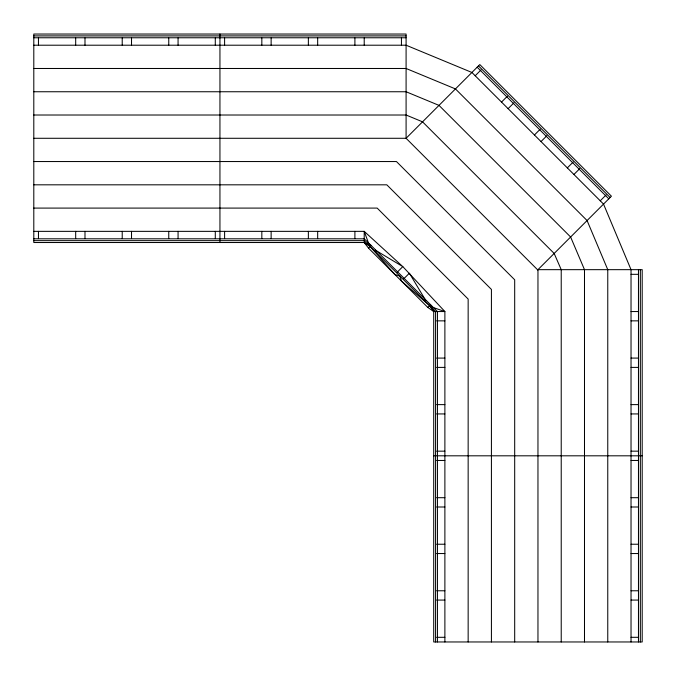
<?xml version="1.0" encoding="UTF-8"?>
<svg xmlns="http://www.w3.org/2000/svg" width="676" height="676" viewBox="0 0 676 676"><rect width="100%" height="100%" fill="white"/><g stroke="black" fill="none" stroke-linecap="round" stroke-linejoin="round"><path stroke-width="1.01" d="M537.479 269.665L642.2 269.665L642.2 641.963L433.713 641.963L433.713 311.551L429.615 305.628L401.485 281.098L399.896 276.112L394.902 274.515L370.178 246.596L364.212 242.523L33.8 242.523L33.8 34.037L406.09 34.037L406.09 138.284L479.799 64.575L611.425 196.201L537.716 269.91L406.09 138.284L33.8 138.284M475.194 75.763L481.042 69.907M501.524 102.084L507.372 96.237M508.098 108.667L513.954 102.82M396.956 272.47L402.803 266.614L444.884 311.551L444.884 641.963M534.429 134.989L540.276 129.141M403.53 279.044L409.386 273.197L425.922 300.769M541.011 141.571L546.859 135.724M567.333 167.901L573.18 162.046M573.916 174.476L579.763 168.628M600.237 200.806L606.093 194.958M433.062 307.47L444.884 311.551L433.713 311.551L427.807 307.419L368.581 248.193L371.209 245.557L437.44 311.551L437.44 641.963M427.807 307.419L430.443 304.791L432.158 307.039M33.8 35.904L406.09 35.904M33.8 37.763L406.09 37.763M33.8 45.207L406.09 45.207L471.907 72.467L603.533 204.093L631.029 269.665L631.029 641.963M33.8 68.479L406.09 68.479L455.455 88.919L587.081 220.545L607.766 269.665L607.766 641.963M33.8 91.75L406.09 91.75L439.003 105.38L570.62 237.006L584.495 269.665L584.495 641.963M33.8 115.013L406.09 115.013L422.542 121.832L554.168 253.458L561.224 269.665L561.224 641.963M33.8 161.547L396.457 161.547L514.689 279.788L514.689 641.963M33.8 184.818L386.816 184.818L491.418 289.421L491.418 641.963M33.8 208.09L377.174 208.09L468.155 299.062L468.155 641.963M33.8 231.353L364.212 231.353L402.803 266.614L375.231 250.078M33.8 238.805L364.212 238.805L371.209 245.557L368.099 243.385M33.8 240.664L364.212 240.664L435.581 311.551L435.581 641.963M631.029 274.321L638.271 274.321M631.029 311.551L638.271 311.551M436.612 320.855L444.884 320.855M631.029 320.855L638.271 320.855M436.612 358.086L444.884 358.086M631.029 358.086L638.271 358.086M436.612 367.398L444.884 367.398M631.029 367.398L638.271 367.398M436.612 404.62L444.884 404.62M631.029 404.62L638.271 404.62M436.612 413.932L444.884 413.932M631.029 413.932L638.271 413.932M436.612 451.162L444.884 451.162M631.029 451.162L638.271 451.162M433.713 455.81L638.271 455.81M638.474 455.81L642.2 455.81M436.612 460.466L444.884 460.466M631.029 460.466L638.271 460.466M436.612 497.697L444.884 497.697M631.029 497.697L638.271 497.697M436.612 507L444.884 507M631.029 507L638.271 507M436.612 544.231L444.884 544.231M631.029 544.231L638.271 544.231M436.612 553.543L444.884 553.543M631.029 553.543L638.271 553.543M436.612 590.773L444.884 590.773M631.029 590.773L638.271 590.773M436.612 600.077L444.884 600.077M631.029 600.077L638.271 600.077M436.612 637.307L444.884 637.307M631.029 637.307L638.271 637.307M478.49 65.885L610.115 197.51M477.172 67.203L608.797 198.828M368.581 248.193L364.212 242.523L364.212 231.353L368.826 243.96M640.341 269.665L640.341 641.963M638.474 269.665L638.474 641.963M537.961 269.665L537.961 641.963M401.443 37.974L401.443 45.207M364.212 37.974L364.212 45.207M354.9 37.974L354.9 45.207M354.9 231.353L354.9 238.594M317.669 37.974L317.669 45.207M317.669 231.353L317.669 238.594M308.366 37.974L308.366 45.207M308.366 231.353L308.366 238.594M271.135 37.974L271.135 45.207M271.135 231.353L271.135 238.594M261.832 37.974L261.832 45.207M261.832 231.353L261.832 238.594M224.601 37.974L224.601 45.207M224.601 231.353L224.601 238.594M219.945 34.037L219.945 37.763M219.945 37.974L219.945 238.594M219.945 238.805L219.945 242.523M215.289 37.974L215.289 45.207M215.289 231.353L215.289 238.594M178.067 37.974L178.067 45.207M178.067 231.353L178.067 238.594M168.755 37.974L168.755 45.207M168.755 231.353L168.755 238.594M131.524 37.974L131.524 45.207M131.524 231.353L131.524 238.594M122.221 37.974L122.221 45.207M122.221 231.353L122.221 238.594M84.99 37.974L84.99 45.207M84.99 231.353L84.99 238.594M75.687 37.974L75.687 45.207M75.687 231.353L75.687 238.594M38.456 37.974L38.456 45.207M38.456 231.353L38.456 238.594"/></g></svg>
